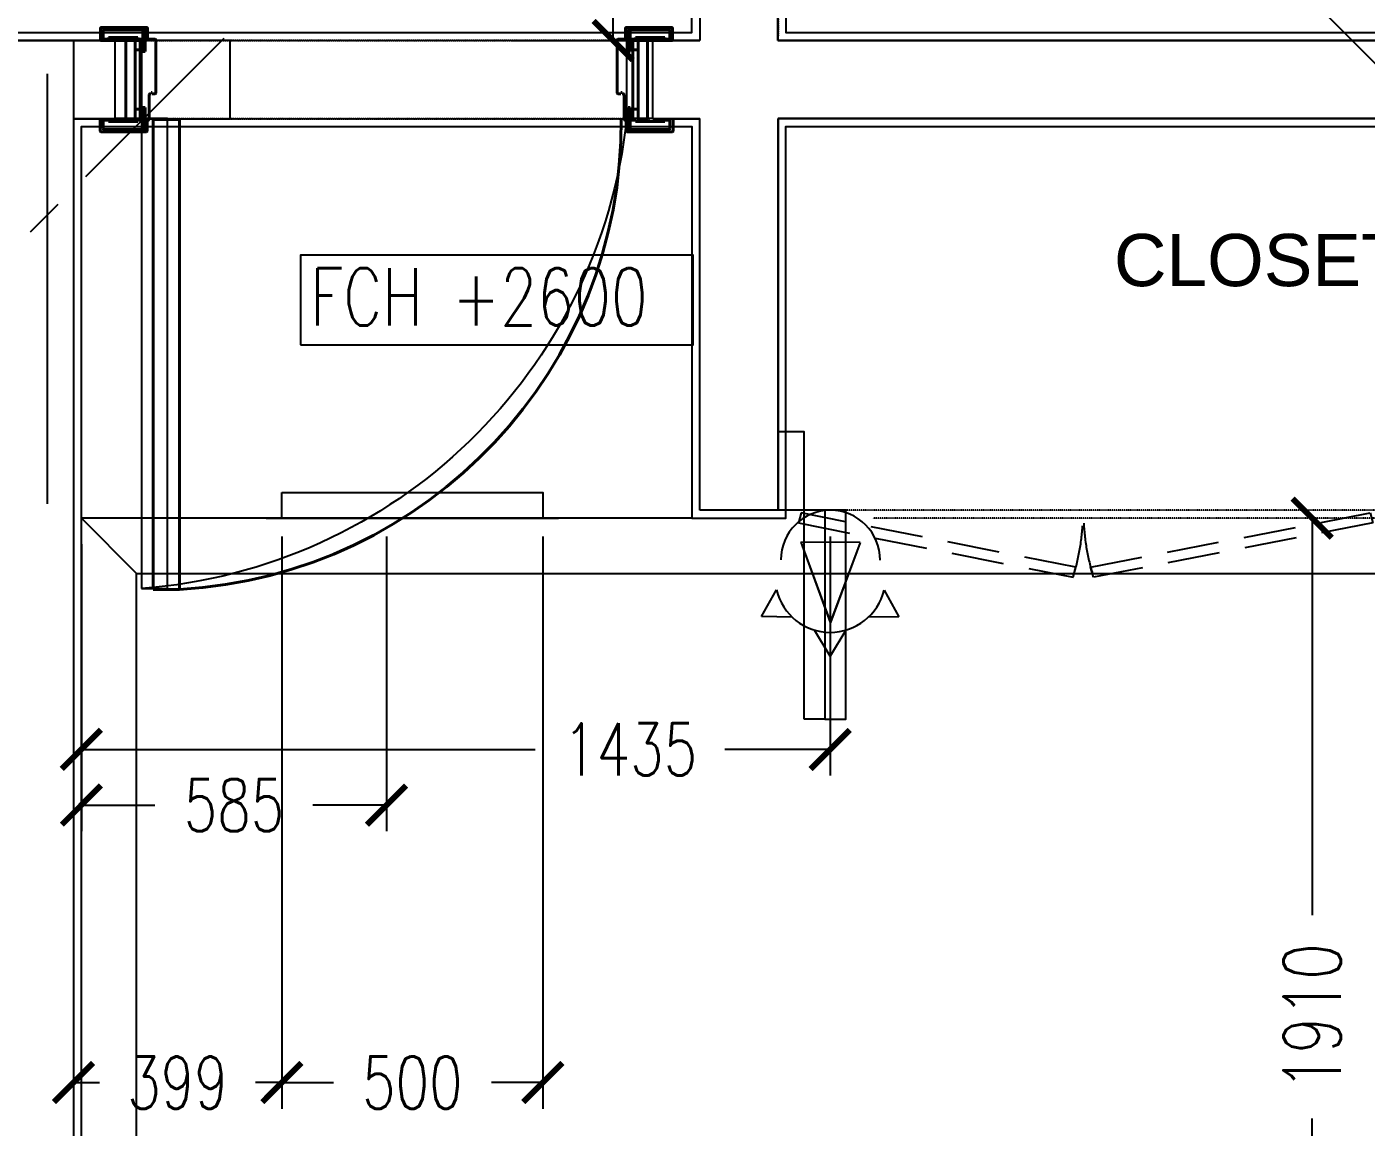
# Model space of a CAD drawing. Header units: millimetres. Extents: x 186805 to 449048, y 2167 to 51540.
# Drawn here: x 299354 to 301921, y 9301 to 11408 of the extents above; entities that cross this region are included whole.
import ezdxf
from ezdxf.enums import TextEntityAlignment as Align

# ---------------------------------------------------------------- set-up
doc = ezdxf.new("R2010")
doc.units = ezdxf.units.MM
for name, pattern in [('BC$0$HIDDEN', [0.375, 0.25, -0.125]), ('BC$0$XR-BAS2-BLOCK-B$1$CENTER', [2, 1.25, -0.25, 0.25, -0.25]), ('CENTER', [2, 1.25, -0.25, 0.25, -0.25]), ('HIDDEN2', [0.1875, 0.125, -0.0625])]:
    doc.linetypes.add(name, pattern=pattern)
doc.layers.get('0').update_dxf_attribs({"linetype": 'CONTINUOUS'})
doc.layers.get('Defpoints').update_dxf_attribs({"linetype": 'CONTINUOUS'})
for name, color, linetype, lineweight in [('0-60x60-C', 3, 'CONTINUOUS', 13), ('1', 130, 'CONTINUOUS', 40), ('wall', 4, 'CONTINUOUS', 25)]:
    doc.layers.add(name, color=color, linetype=linetype, lineweight=lineweight)
for name, color, linetype in [('0-cornice-C', 3, 'CONTINUOUS'), ('0TG-grid', 9, 'CENTER'), ('0TG-text', 4, 'CONTINUOUS'), ('A-ABOV', 1, 'HIDDEN2'), ('A-ABOVE DOOR', 1, 'HIDDEN2'), ('a-door', 4, 'CONTINUOUS'), ('a-wall', 140, 'CONTINUOUS'), ('dimension', 7, 'CONTINUOUS'), ('INT-HATCH', 8, 'CONTINUOUS'), ('MEP', 16, 'CONTINUOUS'), ('TEXT', 3, 'CONTINUOUS')]:
    doc.layers.add(name, color=color, linetype=linetype)
doc.styles.add('BW.B$0$SAS', font='sanss___.ttf')
doc.styles.add('ROMANS_075', font='romans.shx', dxfattribs={"width": 0.75})
doc.dimstyles.new('ARCH_1-50B$0', dxfattribs={"dimscale": 1000, "dimtxt": 0.11, "dimasz": 0.075, "dimexe": 0.05, "dimexo": 0.05, "dimgap": 0.055, "dimtad": 0, "dimdec": 0, "dimrnd": 1, "dimzin": 12, "dimdsep": 46, "dimtxsty": 'ROMANS_075', "dimblk1": 'ARCHTICK', "dimblk2": 'ARCHTICK', "dimsah": 1, "dimcen": 0.07, "dimclrd": 9, "dimclre": 9, "dimadec": 0, "dimazin": 0, "dimtfac": 1, "dimtdec": 0, "dimtofl": 0, "dimtmove": 0, "dimatfit": 3, "dimldrblk": 'ARCHTICK', "dimfxl": 0.05, "dimtolj": 1, "dimtzin": 12, "dimarcsym": 0})

# ---------------------------------------------------------------- blocks, each defined once
blk = doc.blocks.new('A$C7C4A1575')
at = {"layer": 'A-ABOV', "color": 8}
for p, q in [((70145.1, 38850), (70145.1, 40141.4)), ((70295.1, 38850), (70295.1, 40141.4))]:
    blk.add_line(p, q, dxfattribs=at)
at = {"layer": 'A-ABOVE DOOR', "color": 8}
for p, q in [((72507.2, 41050), (70295.1, 41050)), ((69025.1, 40300), (70049.3, 40300)), ((69025.1, 40150), (70055.1, 40150))]:
    blk.add_line(p, q, dxfattribs=at)
at = {"layer": 'a-door', "color": 8, "lineweight": -3}
for points in [[(70345.1, 41450), (70345.1, 40900), (70295.1, 40900), (70295.1, 41050)], [(70385.1, 41450), (70425.1, 41450), (70425.1, 41050), (70295.1, 41050)], [(70385.1, 41050), (70385.1, 41450), (70345.1, 41450)]]:
    blk.add_lwpolyline(points, dxfattribs=at)
at = {"layer": 'a-door', "color": 8}
for points in [[(69075.1, 41200), (69125.1, 41200), (69125.1, 40300), (69025.1, 40300)], [(69025.1, 40150), (69075.1, 40150), (69075.1, 41200)], [(70055.1, 40300), (70005.1, 40300), (70005.1, 40150), (70055.1, 40150)]]:
    blk.add_lwpolyline(points, dxfattribs=at)
blk.add_arc((69000.2, 40192.1), 1010.7, 6.128, 85.7504, dxfattribs=at)
at = {"layer": 'a-wall', "color": 8}
for p, q in [((68945.1, 40300), (68945.1, 44900)), ((70145.1, 41050), (70145.1, 40300)), ((70295.1, 41050), (70145.1, 41050)), ((70295.1, 40300), (70295.1, 41050)), ((68945.1, 40300), (69025.1, 40300)), ((69025.1, 40300), (69025.1, 40150)), ((70055.1, 40300), (70055.1, 40150)), ((70055.1, 40300), (70145.1, 40300)), ((71757.2, 40300), (70295.1, 40300)), ((68715.1, 40150), (69025.1, 40150)), ((70055.1, 40150), (70145.1, 40150)), ((70145.1, 40020), (70145.1, 40150)), ((70295.1, 40150), (71819.4, 40150)), ((70295.1, 40150), (70295.1, 40020))]:
    blk.add_line(p, q, dxfattribs=at)
blk = doc.blocks.new('A$C32DD6ECA')
at = {"layer": '0-60x60-C', "color": 16, "xscale": 0.04183124983683228, "yscale": 0.04183124983683228, "zscale": 0.04183124983683228, "rotation": 180}
blk.add_blockref('A$C7C4A1575', (4397.08, 2202.64), dxfattribs=at)
blk = doc.blocks.new('_ArchTick')
at = {"color": 0, "linetype": 'ByBlock', "const_width": 0.15}
blk.add_lwpolyline([(-0.5, -0.5), (0.5, 0.5)], dxfattribs=at)
blk = doc.blocks.new('*D35')
at = {"layer": 'Defpoints', "color": 0, "transparency": 16777216}
for p in [(-576171, -211164.1), (-575817.8, -211164.1), (-576063.3, -211514.1)]:
    blk.add_point(p, dxfattribs=at)
at = {"layer": 'dimension', "color": 9, "lineweight": -2, "transparency": 16777216}
for p, q in [((-576121, -211164.1), (-575767.8, -211164.1)), ((-575817.8, -211164.1), (-575817.8, -211221.6)), ((-575817.8, -211514.1), (-575817.8, -211456.6)), ((-576013.3, -211514.1), (-575767.8, -211514.1))]:
    blk.add_line(p, q, dxfattribs=at)
at = {"layer": 'dimension', "color": 9, "lineweight": -2, "transparency": 16777216, "xscale": 75, "yscale": 75, "zscale": 75}
for p, rotation in [((-575817.8, -211164.1), 90), ((-575817.8, -211514.1), 270)]:
    blk.add_blockref('_ArchTick', p, dxfattribs=dict(at, rotation=rotation))
at = {"layer": 'dimension', "color": 0, "transparency": 16777216, "insert": (-575817.8, -211339.1), "char_height": 100, "attachment_point": 5, "rotation": 90, "style": 'ROMANS_075'}
blk.add_mtext('\\A1;{\\Farchd.shx;EQ}', dxfattribs=at)
blk = doc.blocks.new('*D180')
at = {"layer": 'Defpoints', "color": 0, "transparency": 16777216}
for p in [(-575401.9, -212414.1), (-576836.9, -212429.1), (-575401.9, -212872)]:
    blk.add_point(p, dxfattribs=at)
at = {"layer": 'dimension', "color": 9, "lineweight": -2, "transparency": 16777216}
for p, q in [((-575401.9, -212464.1), (-575401.9, -212922)), ((-576836.9, -212479.1), (-576836.9, -212922)), ((-576836.9, -212872), (-575967.1, -212872)), ((-575401.9, -212872), (-575603.5, -212872))]:
    blk.add_line(p, q, dxfattribs=at)
at = {"layer": 'dimension', "color": 9, "lineweight": -2, "transparency": 16777216, "xscale": 75, "yscale": 75, "zscale": 75, "rotation": 180}
blk.add_blockref('_ArchTick', (-576836.9, -212872), dxfattribs=at)
at = {"layer": 'dimension', "color": 9, "lineweight": -2, "transparency": 16777216, "xscale": 75, "yscale": 75, "zscale": 75}
blk.add_blockref('_ArchTick', (-575401.9, -212872), dxfattribs=at)
at = {"layer": 'dimension', "color": 0, "transparency": 16777216, "insert": (-575785.3, -212872), "char_height": 100, "attachment_point": 5, "style": 'ROMANS_075'}
blk.add_mtext('\\A1;1435', dxfattribs=at)
blk = doc.blocks.new('*D182')
at = {"layer": 'Defpoints', "color": 0, "transparency": 16777216}
for p in [(-576251.9, -212414.1), (-576836.9, -212429.1), (-576251.9, -212978.8)]:
    blk.add_point(p, dxfattribs=at)
at = {"layer": 'dimension', "color": 9, "lineweight": -2, "transparency": 16777216}
for p, q in [((-576251.9, -212464.1), (-576251.9, -213028.8)), ((-576836.9, -212479.1), (-576836.9, -213028.8)), ((-576836.9, -212978.8), (-576695.8, -212978.8)), ((-576251.9, -212978.8), (-576393, -212978.8))]:
    blk.add_line(p, q, dxfattribs=at)
at = {"layer": 'dimension', "color": 9, "lineweight": -2, "transparency": 16777216, "xscale": 75, "yscale": 75, "zscale": 75, "rotation": 180}
blk.add_blockref('_ArchTick', (-576836.9, -212978.8), dxfattribs=at)
at = {"layer": 'dimension', "color": 9, "lineweight": -2, "transparency": 16777216, "xscale": 75, "yscale": 75, "zscale": 75}
blk.add_blockref('_ArchTick', (-576251.9, -212978.8), dxfattribs=at)
at = {"layer": 'dimension', "color": 0, "transparency": 16777216, "insert": (-576544.4, -212978.8), "char_height": 100, "attachment_point": 5, "style": 'ROMANS_075'}
blk.add_mtext('\\A1;585', dxfattribs=at)
blk = doc.blocks.new('*D119')
at = {"layer": 'Defpoints', "color": 0, "transparency": 16777216}
for p in [(-576452.6, -212414.1), (-576851.9, -212568), (-576452.6, -213510.2)]:
    blk.add_point(p, dxfattribs=at)
at = {"layer": 'dimension', "color": 9, "lineweight": -2, "transparency": 16777216}
for p, q in [((-576452.6, -212464.1), (-576452.6, -213560.2)), ((-576851.9, -212618), (-576851.9, -213560.2)), ((-576851.9, -213510.2), (-576802.2, -213510.2)), ((-576452.6, -213510.2), (-576502.9, -213510.2))]:
    blk.add_line(p, q, dxfattribs=at)
at = {"layer": 'dimension', "color": 9, "lineweight": -2, "transparency": 16777216, "xscale": 75, "yscale": 75, "zscale": 75, "rotation": 180}
blk.add_blockref('_ArchTick', (-576851.9, -213510.2), dxfattribs=at)
at = {"layer": 'dimension', "color": 9, "lineweight": -2, "transparency": 16777216, "xscale": 75, "yscale": 75, "zscale": 75}
blk.add_blockref('_ArchTick', (-576452.6, -213510.2), dxfattribs=at)
at = {"layer": 'dimension', "color": 0, "transparency": 16777216, "insert": (-576652.6, -213510.2), "char_height": 100, "attachment_point": 5, "style": 'ROMANS_075'}
blk.add_mtext('\\A1;399', dxfattribs=at)
blk = doc.blocks.new('*D120')
at = {"layer": 'Defpoints', "color": 0, "transparency": 16777216}
for p in [(-576452.6, -212414.1), (-575952.6, -212414.1), (-575952.6, -213510.2)]:
    blk.add_point(p, dxfattribs=at)
at = {"layer": 'dimension', "color": 9, "lineweight": -2, "transparency": 16777216}
for p, q in [((-576452.6, -212464.1), (-576452.6, -213560.2)), ((-575952.6, -212464.1), (-575952.6, -213560.2)), ((-576452.6, -213510.2), (-576354, -213510.2)), ((-575952.6, -213510.2), (-576051.2, -213510.2))]:
    blk.add_line(p, q, dxfattribs=at)
at = {"layer": 'dimension', "color": 9, "lineweight": -2, "transparency": 16777216, "xscale": 75, "yscale": 75, "zscale": 75, "rotation": 180}
blk.add_blockref('_ArchTick', (-576452.6, -213510.2), dxfattribs=at)
at = {"layer": 'dimension', "color": 9, "lineweight": -2, "transparency": 16777216, "xscale": 75, "yscale": 75, "zscale": 75}
blk.add_blockref('_ArchTick', (-575952.6, -213510.2), dxfattribs=at)
at = {"layer": 'dimension', "color": 0, "transparency": 16777216, "insert": (-576202.6, -213510.2), "char_height": 100, "attachment_point": 5, "style": 'ROMANS_075'}
blk.add_mtext('\\A1;500', dxfattribs=at)
blk = doc.blocks.new('*D207')
at = {"layer": 'Defpoints', "color": 0, "transparency": 16777216}
for p in [(-574478.3, -212429.1), (-574478.3, -212429.1), (-574478.3, -214339.5)]:
    blk.add_point(p, dxfattribs=at)
at = {"layer": 'dimension', "color": 9, "lineweight": -2, "transparency": 16777216}
for p, q in [((-574478.3, -212429.1), (-574478.3, -213189.8)), ((-574428.3, -212429.1), (-574428.3, -212429.1)), ((-574478.3, -214339.5), (-574478.3, -213578.8)), ((-574428.3, -214339.5), (-574428.3, -214339.5))]:
    blk.add_line(p, q, dxfattribs=at)
at = {"layer": 'dimension', "color": 9, "lineweight": -2, "transparency": 16777216, "xscale": 75, "yscale": 75, "zscale": 75}
for p, rotation in [((-574478.3, -212429.1), 90), ((-574478.3, -214339.5), 270)]:
    blk.add_blockref('_ArchTick', p, dxfattribs=dict(at, rotation=rotation))
at = {"layer": 'dimension', "color": 0, "transparency": 16777216, "insert": (-574478.3, -213384.3), "char_height": 110, "attachment_point": 5, "rotation": 90, "style": 'ROMANS_075'}
blk.add_mtext('\\A1;1910', dxfattribs=at)
blk = doc.blocks.new('A$C35C014DB')
at = {"color": 9}
for points in [[(8907.8, 16332.9), (8907.8, 17182.9), (7333.6, 17182.9), (7333.6, 13282.9), (7283.6, 13282.9), (7283.6, 11279.4), (6233.6, 10229.4), (6233.6, 8512.9), (7749.1, 8512.9), (8983.6, 7278.4), (8983.6, 3762.9)], [(8424.5, 7582.9), (8703.6, 7303.9), (8703.6, 3762.9), (4883.6, 3762.9), (4883.6, 8332.9), (6053.6, 8332.9), (6053.6, 7582.9), (6233.6, 7582.9), (6233.6, 7582.9)], [(6233.6, 7582.9), (6233.6, 8332.9), (7674.5, 8332.9), (8090.1, 7917.4)]]:
    blk.add_lwpolyline(points, dxfattribs=at)
blk.add_lwpolyline([(3383.6, 8512.9), (6053.6, 8512.9), (6053.6, 9782.9), (3383.6, 9782.9)], close=True, dxfattribs=at)
at = {"color": 8, "linetype": 'BC$0$HIDDEN', "ltscale": 400}
for points in [[(6257.6, 7573.6), (6784, 7469.8), (6789.6, 7489), (6262.7, 7592.9)], [(7358.6, 7573.6), (6823.1, 7469.8), (6817.6, 7489), (7353.4, 7592.9)]]:
    blk.add_lwpolyline(points, close=True, dxfattribs=at)
for centre, start, end in [((6395.6, 7593.2), 342.3753, 357.1867), ((7211.6, 7593.2), 182.8133, 197.6247)]:
    blk.add_arc(centre, 407.5, start, end, dxfattribs=at)
at = {"layer": '0-cornice-C', "color": 1}
blk.add_line((4989.6, 7476.9), (4883.6, 7582.9), dxfattribs=at)
at = {"layer": '0-cornice-C', "color": 5}
blk.add_line((6053.6, 7582.9), (4883.6, 7582.9), dxfattribs=at)
at = {"layer": '0-cornice-C', "color": 1}
blk.add_lwpolyline([(8597.6, 7260), (8597.6, 3868.9), (4989.6, 3868.9), (4989.6, 7476.9), (8380.6, 7476.9)], close=True, dxfattribs=at)
at = {"layer": '0TG-grid', "linetype": 'BC$0$XR-BAS2-BLOCK-B$1$CENTER', "ltscale": 300}
for p, q in [((4468.1, 7812.9), (13602.6, 16947.4)), ((15145.4, 671.1), (4468.1, 11348.5))]:
    blk.add_line(p, q, dxfattribs=at)
at = {"layer": '1', "color": 8}
for p, q in [((5008.6, 8522.9), (4922.6, 8522.9)), ((5928.6, 8522.9), (6014.6, 8522.9)), ((4920.6, 8520.9), (4920.6, 8497.9)), ((4920.6, 8497.9), (4996.6, 8497.9)), ((4925.6, 8516.4), (4925.6, 8500.4)), ((4925.6, 8500.4), (4935.6, 8500.4)), ((5001.6, 8518.4), (4927.6, 8518.4)), ((4935.6, 8500.4), (4935.6, 8503.4)), ((4935.6, 8503.4), (4991.6, 8503.4)), ((4968.6, 8497.9), (4986.6, 8497.9)), ((4968.6, 8347.9), (4968.6, 8497.9)), ((4986.6, 8497.9), (4986.6, 8347.9)), ((4991.6, 8503.4), (4991.6, 8500.4)), ((4991.6, 8500.4), (5001.6, 8500.4)), ((5001.6, 8500.4), (4996.6, 8500.4)), ((4996.6, 8500.4), (4996.6, 8465.4)), ((5001.6, 8500.4), (5001.6, 8518.4)), ((5003.6, 8518.4), (5001.6, 8518.4)), ((5001.6, 8518.4), (5001.6, 8478.4)), ((5001.6, 8476.4), (5001.6, 8500.4)), ((5005.6, 8478.4), (5005.6, 8516.4)), ((5024.6, 8500.4), (5005.6, 8500.4)), ((5005.6, 8500.4), (5005.6, 8476.4)), ((5010.6, 8500.4), (5010.6, 8520.9)), ((5026.6, 8397.4), (5026.6, 8498.4)), ((5910.6, 8397.4), (5910.6, 8498.4)), ((5912.6, 8500.4), (5931.6, 8500.4)), ((5926.6, 8500.4), (5926.6, 8520.9)), ((5931.6, 8478.4), (5931.6, 8516.4)), ((5931.6, 8500.4), (5931.6, 8476.4)), ((5933.6, 8518.4), (5935.6, 8518.4)), ((5935.6, 8500.4), (5935.6, 8518.4)), ((5935.6, 8518.4), (6009.6, 8518.4)), ((5935.6, 8518.4), (5935.6, 8478.4)), ((5945.6, 8500.4), (5935.6, 8500.4)), ((5935.6, 8476.4), (5935.6, 8500.4)), ((5935.6, 8500.4), (5940.6, 8500.4)), ((5940.6, 8500.4), (5940.6, 8465.4)), ((6016.6, 8497.9), (5940.6, 8497.9)), ((6001.6, 8503.4), (5945.6, 8503.4)), ((5945.6, 8503.4), (5945.6, 8500.4)), ((5968.6, 8497.9), (5950.6, 8497.9)), ((5950.6, 8497.9), (5950.6, 8347.9)), ((5968.6, 8347.9), (5968.6, 8497.9)), ((6001.6, 8500.4), (6001.6, 8503.4)), ((6011.6, 8500.4), (6001.6, 8500.4)), ((6011.6, 8516.4), (6011.6, 8500.4)), ((6016.6, 8520.9), (6016.6, 8497.9)), ((4986.6, 8479.9), (4996.6, 8479.9)), ((4996.6, 8365.9), (4996.6, 8479.9)), ((5001.6, 8478.4), (5005.6, 8478.4)), ((5005.6, 8476.4), (5001.6, 8476.4)), ((5935.6, 8478.4), (5931.6, 8478.4)), ((5931.6, 8476.4), (5935.6, 8476.4)), ((5950.6, 8479.9), (5940.6, 8479.9)), ((5940.6, 8365.9), (5940.6, 8479.9)), ((4996.6, 8460.4), (4996.6, 8425.4)), ((5940.6, 8460.4), (5940.6, 8425.4)), ((4996.6, 8420.4), (4996.6, 8425.4)), ((4996.6, 8420.4), (4996.6, 8385.4)), ((5940.6, 8420.4), (5940.6, 8425.4)), ((5940.6, 8420.4), (5940.6, 8385.4)), ((5013.6, 8347.4), (5013.6, 8393.4)), ((5015.6, 8395.4), (5017.4, 8395.4)), ((5017.4, 8396.4), (5017.4, 8398.4)), ((5019.5, 8398.4), (5017.4, 8398.4)), ((5017.4, 8395.4), (5017.4, 8396.4)), ((5019.5, 8397.4), (5019.5, 8398.4)), ((5019.5, 8395.4), (5019.5, 8397.4)), ((5019.5, 8395.4), (5024.6, 8395.4)), ((5917.7, 8395.4), (5912.6, 8395.4)), ((5917.7, 8397.4), (5917.7, 8398.4)), ((5917.7, 8398.4), (5919.8, 8398.4)), ((5917.7, 8395.4), (5917.7, 8397.4)), ((5919.8, 8396.4), (5919.8, 8398.4)), ((5919.8, 8395.4), (5919.8, 8396.4)), ((5921.6, 8395.4), (5919.8, 8395.4)), ((5923.6, 8347.4), (5923.6, 8393.4)), ((4996.6, 8380.4), (4996.6, 8345.4)), ((5001.6, 8345.4), (5001.6, 8369.4)), ((5001.6, 8369.4), (5005.6, 8369.4)), ((5005.6, 8369.4), (5005.6, 8345.4)), ((5935.6, 8369.4), (5931.6, 8369.4)), ((5931.6, 8369.4), (5931.6, 8345.4)), ((5935.6, 8345.4), (5935.6, 8369.4)), ((5940.6, 8380.4), (5940.6, 8345.4)), ((4919.6, 8324.9), (4919.6, 8347.9)), ((4925.6, 8329.4), (4925.6, 8345.4)), ((4925.6, 8345.4), (4935.6, 8345.4)), ((4935.6, 8345.4), (4935.6, 8342.4)), ((4935.6, 8342.4), (4991.6, 8342.4)), ((4986.6, 8347.9), (4968.6, 8347.9)), ((4986.6, 8365.9), (4996.6, 8365.9)), ((4991.6, 8342.4), (4991.6, 8345.4)), ((4991.6, 8345.4), (5001.6, 8345.4)), ((4996.6, 8345.4), (5001.6, 8345.4)), ((5001.6, 8367.4), (5005.6, 8367.4)), ((5001.6, 8327.4), (5001.6, 8367.4)), ((5001.6, 8345.4), (5001.6, 8327.4)), ((5005.6, 8367.4), (5005.6, 8329.4)), ((5005.6, 8345.4), (5011.6, 8345.4)), ((5009.6, 8345.4), (5009.6, 8324.9)), ((5071.9, 8346.1), (5021.3, 8346.1)), ((5021.3, 8346.1), (5021.3, 7446.1)), ((5071.9, 7446.1), (5071.9, 8346.1)), ((5931.6, 8345.4), (5925.6, 8345.4)), ((5927.6, 8345.4), (5927.6, 8324.9)), ((5935.6, 8367.4), (5931.6, 8367.4)), ((5931.6, 8367.4), (5931.6, 8329.4)), ((5935.6, 8327.4), (5935.6, 8367.4)), ((5940.6, 8345.4), (5935.6, 8345.4)), ((5945.6, 8345.4), (5935.6, 8345.4)), ((5935.6, 8345.4), (5935.6, 8327.4)), ((5950.6, 8365.9), (5940.6, 8365.9)), ((5945.6, 8342.4), (5945.6, 8345.4)), ((6001.6, 8342.4), (5945.6, 8342.4)), ((5950.6, 8347.9), (5968.6, 8347.9)), ((6001.6, 8345.4), (6001.6, 8342.4)), ((6011.6, 8345.4), (6001.6, 8345.4)), ((6011.6, 8329.4), (6011.6, 8345.4)), ((6017.6, 8324.9), (6017.6, 8347.9)), ((5007.6, 8322.9), (4921.6, 8322.9)), ((5001.6, 8327.4), (4927.6, 8327.4)), ((5003.6, 8327.4), (5001.6, 8327.4)), ((5929.6, 8322.9), (6015.6, 8322.9)), ((5933.6, 8327.4), (5935.6, 8327.4)), ((5935.6, 8327.4), (6009.6, 8327.4)), ((5021.3, 7446.1), (5071.9, 7446.1))]:
    blk.add_line(p, q, dxfattribs=at)
for centre, radius, start, end in [((4922.6, 8520.9), 2, 90, 180), ((5008.6, 8520.9), 2, 0, 90), ((5928.6, 8520.9), 2, 90, 180), ((6014.6, 8520.9), 2, 0, 90), ((4927.6, 8516.4), 2, 90, 180), ((5003.6, 8516.4), 2, 0, 90), ((5024.6, 8498.4), 2, 0, 90), ((5912.6, 8498.4), 2, 90, 180), ((5933.6, 8516.4), 2, 90, 180), ((6009.6, 8516.4), 2, 0, 90), ((5015.6, 8393.4), 2, 90, 180), ((5024.6, 8397.4), 2, 270, 0), ((5912.6, 8397.4), 2, 180, 270), ((5921.6, 8393.4), 2, 0, 90), ((5011.6, 8347.4), 2, 270, 0), ((5021.8, 8341.4), 896.4, 273.2043, 0.4318), ((5925.6, 8347.4), 2, 180, 270), ((4921.6, 8324.9), 2, 180, 270), ((4927.6, 8329.4), 2, 180, 270), ((5003.6, 8329.4), 2, 270, 0), ((5007.6, 8324.9), 2, 270, 0), ((5929.6, 8324.9), 2, 180, 270), ((5933.6, 8329.4), 2, 180, 270), ((6009.6, 8329.4), 2, 270, 0), ((6015.6, 8324.9), 2, 270, 0)]:
    blk.add_arc(centre, radius, start, end, dxfattribs=at)
at = {"layer": 'A-ABOV'}
for p, q in [((6068.6, 9797.9), (6068.6, 8506.5)), ((6218.6, 9797.9), (6218.6, 8506.5))]:
    blk.add_line(p, q, dxfattribs=at)
at = {"layer": 'A-ABOVE DOOR'}
for p, q in [((4948.6, 8497.9), (5978.6, 8497.9)), ((4948.6, 8347.9), (5972.7, 8347.9)), ((8090.1, 7582.9), (6400.1, 7582.9))]:
    blk.add_line(p, q, dxfattribs=at)
at = {"layer": 'INT-HATCH', "ltscale": 25}
blk.add_line((4818.6, 7610.2), (4818.6, 8433.6), dxfattribs=at)
at = {"layer": 'MEP'}
for p, q in [((5237.9, 7582.9), (5797.8, 7582.9)), ((5267.8, 7582.9), (5767.9, 7582.9)), ((6376, 7536.5), (6262.4, 7536.8)), ((6262.4, 7536.8), (6318.8, 7383.1)), ((6376.3, 7536.5), (6262.6, 7536.8)), ((6262.6, 7536.8), (6319, 7383.1)), ((6376, 7536.5), (6318.8, 7383.1)), ((6376.3, 7536.5), (6319, 7383.1)), ((6187.2, 7394.7), (6215.8, 7445.8)), ((6422.1, 7445.2), (6450.3, 7393.9)), ((6245.8, 7393.5), (6187.2, 7394.7)), ((6450.3, 7393.9), (6391.8, 7393.1)), ((6318.6, 7318.3), (6288.6, 7368.6)), ((6348.8, 7368.5), (6318.6, 7318.3))]:
    blk.add_line(p, q, dxfattribs=at)
for points in [[(4868.6, 8347.9), (5168.6, 8347.9), (5168.6, 8497.9), (4868.6, 8497.9)], [(5267.9, 7632.1), (5767.8, 7632.1), (5767.8, 7582.9), (5267.9, 7582.9)]]:
    blk.add_lwpolyline(points, close=True, dxfattribs=at)
for points in [[(4969.9, 7873.3, 0, 0, 0), (4969.9, 7978.8, 0, 0, 0), (5004.3, 7978.8, 0, 0, 0), (4937.4, 8052.9, 0, 0, 0), (4969.9, 8052.9, 0, 0, 0), (4969.9, 8142.5, 60, 0, 0), (4969.9, 8292.5, 0, 0, 0)], [(5357.8, 7427.3, 0, 0, 0), (5357.8, 7180.6, 75, 0, 0), (5357.8, 7030.6, 0, 0, 0)], [(5649.1, 7427.3, 0, 0, 0), (5649.1, 7180.6, 75, 0, 0), (5649.1, 7030.6, 0, 0, 0)]]:
    blk.add_lwpolyline(points, format="xyseb", dxfattribs=at)
for centre, radius, start, end in [((6319.1, 7502.8), 95.2, 359.8419, 179.8419), ((6319, 7470.2), 106.1, 193.3406, 346.3431)]:
    blk.add_arc(centre, radius, start, end, dxfattribs=at)
at = {"layer": 'TEXT', "color": 4}
blk.add_lwpolyline([(5303.4, 7914.6), (6055.8, 7914.6), (6055.8, 8086.4), (5303.4, 8086.4)], close=True, dxfattribs=at)
at = {"layer": 'wall'}
for p, q in [((6068.6, 8627.9), (6068.6, 8497.9)), ((6218.6, 8497.9), (6218.6, 8627.9)), ((4638.6, 8497.9), (4948.6, 8497.9)), ((4948.6, 8347.9), (4948.6, 8497.9)), ((5978.6, 8347.9), (5978.6, 8497.9)), ((5978.6, 8497.9), (6068.6, 8497.9)), ((6218.6, 8497.9), (7742.8, 8497.9)), ((4868.6, 8347.9), (4868.6, 3747.9)), ((4868.6, 8347.9), (4948.6, 8347.9)), ((5978.6, 8347.9), (6068.6, 8347.9)), ((6068.6, 7597.9), (6068.6, 8347.9)), ((6218.6, 8347.9), (6218.6, 7597.9)), ((7680.7, 8347.9), (6218.6, 8347.9)), ((6218.6, 7597.9), (6068.6, 7597.9))]:
    blk.add_line(p, q, dxfattribs=at)
at = {"layer": '0TG-text', "style": 'BW.B$0$SAS'}
blk.add_text('CLOSET', height=100, dxfattribs=at).set_placement((7141.7, 8027.2), align=Align.CENTER)
at = {"layer": 'TEXT', "color": 2, "linetype": 'Continuous', "insert": (5322.1, 8006.6), "char_height": 110, "attachment_point": 4, "style": 'ROMANS_075'}
blk.add_mtext('FCH +2600', dxfattribs=at)
at = {"layer": 'dimension'}
dim = blk.add_linear_dim(base=(5902.7, 8847.9), p1=(5657.1, 8497.9), p2=(5549.5, 8847.9), angle=270, text='{\\Farchd.shx;EQ}', dimstyle='ARCH_1-50B$0', override={"dimtxt": 0.1, "dimtmove": 2}, dxfattribs=at)
dim.commit()
dim.dimension.update_dxf_attribs({"geometry": '*D35', "text_midpoint": (5902.7, 8672.9), "insert": (581720.5, 220012)})
at = {"layer": 'dimension', "color": 2}
dim = blk.add_linear_dim(base=(7242.1, 7582.9), p1=(7242.1, 5672.5), p2=(7242.1, 7582.9), angle=270, dimstyle='ARCH_1-50B$0', dxfattribs=at)
dim.commit()
dim.dimension.update_dxf_attribs({"geometry": '*D207', "text_midpoint": (7242.1, 6627.7), "insert": (581720.5, 220012)})
at = {"layer": 'dimension'}
dim = blk.add_linear_dim(base=(5267.9, 6501.8), p1=(4868.6, 7444), p2=(5267.9, 7597.9), angle=180, dimstyle='ARCH_1-50B$0', override={"dimtxt": 0.1, "dimtmove": 2}, dxfattribs=at)
dim.commit()
dim.dimension.update_dxf_attribs({"geometry": '*D119', "text_midpoint": (5067.9, 6501.8), "dimtype": 128, "insert": (581720.5, 220012)})
dim = blk.add_linear_dim(base=(6318.6, 7140), p1=(4883.6, 7582.9), p2=(6318.6, 7597.9), dimstyle='ARCH_1-50B$0', override={"dimtxt": 0.1, "dimtmove": 2}, dxfattribs=at)
dim.commit()
dim.dimension.update_dxf_attribs({"geometry": '*D180', "text_midpoint": (5935.1, 7140), "dimtype": 128, "insert": (581720.5, 220012)})
dim = blk.add_linear_dim(base=(5468.6, 7033.3), p1=(4883.6, 7582.9), p2=(5468.6, 7597.9), dimstyle='ARCH_1-50B$0', override={"dimtxt": 0.1, "dimtmove": 2}, dxfattribs=at)
dim.commit()
dim.dimension.update_dxf_attribs({"geometry": '*D182', "text_midpoint": (5176.1, 7033.3), "insert": (581720.5, 220012)})
dim = blk.add_linear_dim(base=(5767.8, 6501.8), p1=(5267.9, 7597.9), p2=(5767.8, 7597.9), angle=180, dimstyle='ARCH_1-50B$0', override={"dimtxt": 0.1, "dimtmove": 2}, dxfattribs=at)
dim.commit()
dim.dimension.update_dxf_attribs({"geometry": '*D120', "text_midpoint": (5517.9, 6501.8), "insert": (581720.5, 220012)})

msp = doc.modelspace()

# ---------------------------------------------------------------- block references
at = {"linetype": 'ByBlock'}
msp.add_blockref('A$C35C014DB', (294575.3, 2884.3), dxfattribs=at)
at = {"layer": '0-60x60-C', "color": 16, "xscale": -23.90557308239969, "yscale": 23.90557308239969, "zscale": 23.90557308239969}
msp.add_blockref('A$C32DD6ECA', (335613.6, -1123), dxfattribs=at)

doc.saveas('drawing.dxf')
